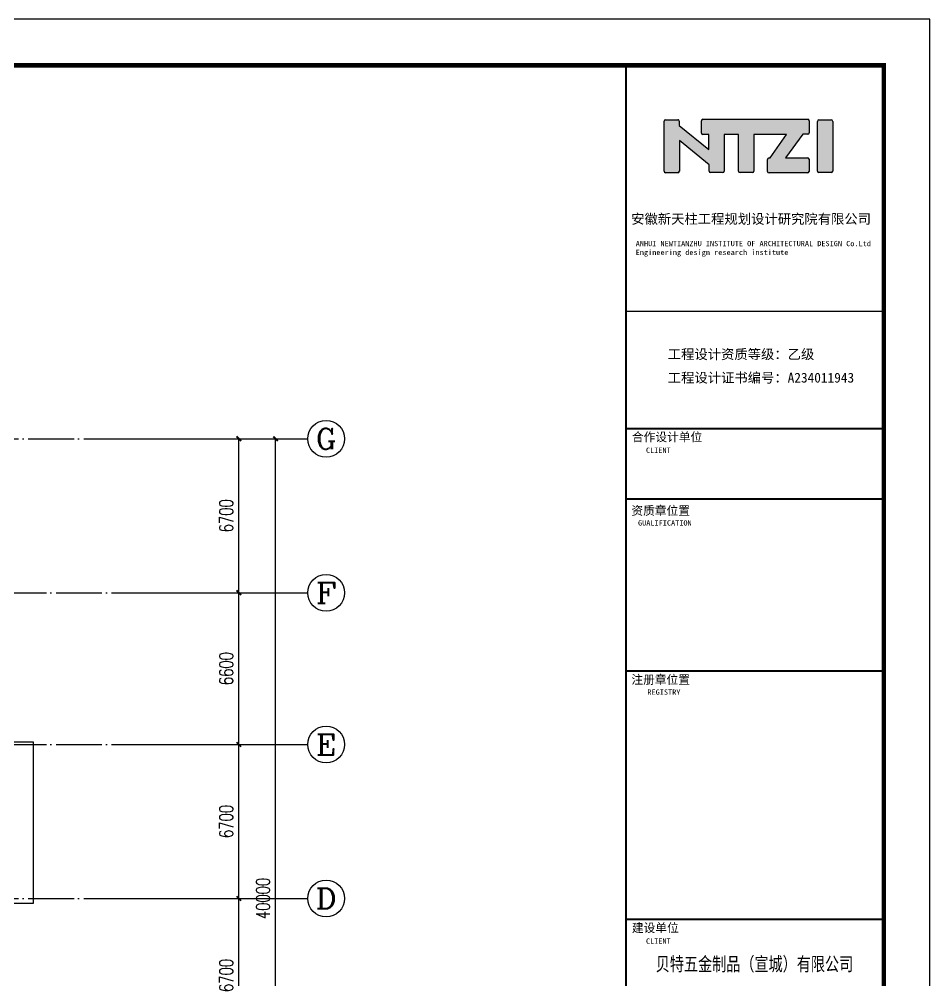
# Model space of a CAD drawing. Extents: x 36360094 to 36697644, y 75306 to 425482.
# Drawn here: x 36563466 to 36603085, y 383650 to 425482 of the extents above; entities that cross this region are included whole.
import ezdxf
from ezdxf.enums import TextEntityAlignment as Align

# ---------------------------------------------------------------- set-up
doc = ezdxf.new("R2010")
doc.units = 0
doc.header["$LTSCALE"] = 1000
doc.header["$MEASUREMENT"] = 0
doc.linetypes.add('ACAD_ISO04W100', pattern=[30.5, 24, -3, 0.5, -3])
doc.linetypes.add('DOTE', pattern=[2.42, 2, -0.2, 0.02, -0.2])
doc.layers.get('0').update_dxf_attribs({"linetype": 'CONTINUOUS'})
doc.layers.get('DEFPOINTS').update_dxf_attribs({"linetype": 'CONTINUOUS'})
for name, color, linetype in [('AXIS', 3, 'CONTINUOUS'), ('AXIS_TEXT', 7, 'CONTINUOUS'), ('DOTE', 1, 'ACAD_ISO04W100'), ('PUB_TAB', 7, 'CONTINUOUS'), ('PUB_TEXT', 7, 'CONTINUOUS'), ('PUB_TITLE', 4, 'CONTINUOUS')]:
    doc.layers.add(name, color=color, linetype=linetype)
doc.styles.add('_TCH_AXIS', font='COMPLEX', dxfattribs={"bigfont": 'GBCBIG'})
doc.styles.add('_TCH_DIM_T3', font='SIMPLEX', dxfattribs={"width": 0.705882, "bigfont": 'GBCBIG'})
doc.styles.add('COMPLEX', font='COMPLEX')
doc.styles.add('STYLE-黑体', font='simhei.ttf')
doc.styles.add('TQ', font='')
doc.styles.get('TQ').set_extended_font_data('SimSun')
doc.dimstyles.new('_TCH_ARCH&&200', dxfattribs={"dimtxt": 595, "dimasz": 200, "dimexe": 500, "dimexo": 600, "dimgap": 252.5, "dimtad": 1, "dimdec": 0, "dimzin": 0, "dimdsep": 46, "dimtxsty": '_TCH_DIM_T3', "dimblk": 'ARCHTICK', "dimcen": 0.09, "dimclrt": 7, "dimazin": 2, "dimtfac": 1, "dimtdec": 0, "dimtix": 1, "dimtmove": 2, "dimatfit": 3, "dimfxl": 0, "dimtolj": 1, "dimtzin": 0, "dimarcsym": 0})

# ---------------------------------------------------------------- blocks, each defined once
blk = doc.blocks.new('tk0')
h = blk.add_hatch(color=256)
h.paths.add_polyline_path([(32852392, -1204546), (32853685, -1205603), (32853685, -1205878, 0.414214), (32853749, -1205942), (32854275, -1205942, 0.414214), (32854339, -1205878), (32854339, -1204280), (32854967, -1204280), (32854967, -1205875, 0.414214), (32855031, -1205939), (32855571, -1205939, 0.414214), (32855635, -1205875), (32855635, -1204280), (32857060, -1204280), (32856336, -1205302), (32856292, -1205302, 0.414214), (32856228, -1205366), (32856228, -1205892, 0.414214), (32856292, -1205956), (32857972, -1205956, 0.414214), (32858036, -1205892), (32858036, -1205362, 0.414214), (32857972, -1205298), (32857012, -1205298), (32857761, -1204270), (32857974, -1204270, 0.414214), (32858038, -1204206), (32858038, -1203685, 0.414214), (32857974, -1203621), (32853417, -1203621, 0.414214), (32853353, -1203685), (32853353, -1204218, 0.414214), (32853417, -1204282), (32853679, -1204282), (32853679, -1204939), (32852388, -1203885), (32852389, -1203708, 0.41489), (32852325, -1203644), (32851789, -1203644, 0.414214), (32851725, -1203708), (32851725, -1205882, 0.414214), (32851789, -1205946), (32852328, -1205946, 0.414214), (32852392, -1205882)])
h.paths.add_polyline_path([(32858400, -1205878, 0.414214), (32858464, -1205942), (32858999, -1205942, 0.414214), (32859063, -1205878), (32859063, -1203710, 0.414214), (32858999, -1203646), (32858464, -1203646, 0.414214), (32858400, -1203710)])
for p, q in [((32851725, -1205882), (32851725, -1203708)), ((32851789, -1203644), (32852325, -1203644)), ((32852389, -1203708), (32852388, -1203885)), ((32852388, -1203885), (32853679, -1204939)), ((32853353, -1204218), (32853353, -1203685)), ((32853417, -1203621), (32857974, -1203621)), ((32858038, -1203685), (32858038, -1204206)), ((32858400, -1205878), (32858400, -1203710)), ((32858464, -1203646), (32858999, -1203646)), ((32859063, -1203710), (32859063, -1205878)), ((32853679, -1204282), (32853417, -1204282)), ((32853679, -1204939), (32853679, -1204282)), ((32854967, -1204280), (32854339, -1204280)), ((32854339, -1204280), (32854339, -1205878)), ((32854967, -1205875), (32854967, -1204280)), ((32857060, -1204280), (32855635, -1204280)), ((32855635, -1204280), (32855635, -1205875)), ((32856336, -1205302), (32857060, -1204280)), ((32857761, -1204270), (32857012, -1205298)), ((32857974, -1204270), (32857761, -1204270)), ((32853685, -1205603), (32852392, -1204546)), ((32852392, -1204546), (32852392, -1205882)), ((32853685, -1205878), (32853685, -1205603)), ((32856228, -1205892), (32856228, -1205366)), ((32856292, -1205302), (32856336, -1205302)), ((32857012, -1205298), (32857972, -1205298)), ((32858036, -1205362), (32858036, -1205892)), ((32852328, -1205946), (32851789, -1205946)), ((32854275, -1205942), (32853749, -1205942)), ((32855571, -1205939), (32855031, -1205939)), ((32857972, -1205956), (32856292, -1205956)), ((32858999, -1205942), (32858464, -1205942))]:
    blk.add_line(p, q)
for centre, start, end in [((32851789, -1203708), 90, 180), ((32852325, -1203708), 359.8676, 90), ((32853417, -1203685), 90, 180), ((32857974, -1203685), 0, 90), ((32858464, -1203710), 90, 180), ((32858999, -1203710), 0, 90), ((32853417, -1204218), 180, 270), ((32857974, -1204206), 270, 0), ((32856292, -1205366), 90, 180), ((32857972, -1205362), 0, 90), ((32851789, -1205882), 180, 270), ((32852328, -1205882), 270, 0), ((32853749, -1205878), 180, 270), ((32854275, -1205878), 270, 0), ((32855031, -1205875), 180, 270), ((32855571, -1205875), 270, 0), ((32856292, -1205892), 180, 270), ((32857972, -1205892), 270, 0), ((32858464, -1205878), 180, 270), ((32858999, -1205878), 270, 0)]:
    blk.add_arc(centre, 64, start, end)
at = {"layer": 'PUB_TEXT'}
for q in [(32859815, -1201267), (32861287, -1202326)]:
    blk.add_line((32861287, -1201267), q, dxfattribs=at)
at = {"layer": 'PUB_TITLE'}
blk.add_line((32861287, -1201267), (32850067, -1201267), dxfattribs=at)
at = {"layer": 'PUB_TITLE', "lineweight": 40}
blk.add_line((32850062, -1220138), (32861282, -1220138), dxfattribs=at)
for points, const_width in [([(32850067, -1201267), (32850067, -1281267)], 85), ([(32850067, -1211977), (32861287, -1211977)], 51), ([(32850067, -1217077), (32861287, -1217077)], 85), ([(32850067, -1220137), (32861287, -1220137)], 85), ([(32850062, -1227618), (32861282, -1227618)], 85), ([(32850067, -1238433), (32861287, -1238433)], 85)]:
    blk.add_lwpolyline(points, dxfattribs=dict(at, const_width=const_width))
at = {"layer": 'PUB_TEXT', "char_height": 425, "attachment_point": 1, "style": 'TQ'}
for s, insert in [('安徽新天柱工程规划设计研究院有限公司 ', (32850295, -1207742)), ('工程设计资质等级：乙级 ', (32851887, -1213629)), ('工程设计证书编号：A234011943 ', (32851887, -1214649))]:
    blk.add_mtext(s, dxfattribs=dict(at, insert=insert))
at = {"layer": 'PUB_TEXT', "attachment_point": 1, "style": 'TQ'}
for s, insert, char_height, width in [('ANHUI NEWTIANZHU INSTITUTE OF ARCHITECTURAL DESIGN Co.Ltd\\PEngineering design research institute', (32850492, -1208912), 229.5, 10514.71), ('合作设计单位', (32850326, -1217257), 374, 3498.52), ('CLIENT', (32850938, -1217903), 229.5, 4799.1), ('资质章位置', (32850304, -1220460), 374, 4250), ('GUALIFICATION', (32850593, -1221066), 229.5, 5361.8), ('注册章位置', (32850304, -1227811), 374, 3060), ('REGISTRY', (32851001, -1228427), 229.5, 4799.1), ('建设单位', (32850326, -1238613), 374, 2223.6), ('CLIENT', (32850938, -1239259), 229.5, 4799.1)]:
    blk.add_mtext(s, dxfattribs=dict(at, insert=insert, char_height=char_height, width=width))
blk = doc.blocks.new('_ArchTick')
at = {"color": 0, "linetype": 'ByBlock', "const_width": 0.4}
blk.add_lwpolyline([(-0.5, -0.5), (0.5, 0.5)], dxfattribs=at)
blk = doc.blocks.new('*D706')
at = {"layer": 'AXIS', "color": 0, "lineweight": -2}
for p, q in [((36568621, 387230), (36573521, 387230)), ((36573021, 380530), (36573021, 387230)), ((36568621, 380530), (36573521, 380530))]:
    blk.add_line(p, q, dxfattribs=at)
at = {"layer": 'DEFPOINTS', "color": 0}
for p in [(36568021, 387230), (36573021, 387230), (36568021, 380530)]:
    blk.add_point(p, dxfattribs=at)
at = {"layer": 'AXIS', "color": 0, "lineweight": -2, "xscale": 200, "yscale": 200, "zscale": 200}
for p, rotation in [((36573021, 387230), 90), ((36573021, 380530), 270)]:
    blk.add_blockref('_ArchTick', p, dxfattribs=dict(at, rotation=rotation))
at = {"layer": 'AXIS', "color": 7, "insert": (36572471, 383880), "char_height": 595, "attachment_point": 5, "rotation": 90, "style": '_TCH_DIM_T3'}
blk.add_mtext('\\A1;6700', dxfattribs=at)
blk = doc.blocks.new('*D707')
at = {"layer": 'AXIS', "color": 0, "lineweight": -2}
for p, q in [((36568621, 393930), (36573521, 393930)), ((36573021, 387230), (36573021, 393930)), ((36568621, 387230), (36573521, 387230))]:
    blk.add_line(p, q, dxfattribs=at)
at = {"layer": 'DEFPOINTS', "color": 0}
for p in [(36568021, 393930), (36573021, 393930), (36568021, 387230)]:
    blk.add_point(p, dxfattribs=at)
at = {"layer": 'AXIS', "color": 0, "lineweight": -2, "xscale": 200, "yscale": 200, "zscale": 200}
for p, rotation in [((36573021, 393930), 90), ((36573021, 387230), 270)]:
    blk.add_blockref('_ArchTick', p, dxfattribs=dict(at, rotation=rotation))
at = {"layer": 'AXIS', "color": 7, "insert": (36572471, 390580), "char_height": 595, "attachment_point": 5, "rotation": 90, "style": '_TCH_DIM_T3'}
blk.add_mtext('\\A1;6700', dxfattribs=at)
blk = doc.blocks.new('*D708')
at = {"layer": 'AXIS', "color": 0, "lineweight": -2}
for p, q in [((36568621, 400530), (36573521, 400530)), ((36573021, 393930), (36573021, 400530)), ((36568621, 393930), (36573521, 393930))]:
    blk.add_line(p, q, dxfattribs=at)
at = {"layer": 'DEFPOINTS', "color": 0}
for p in [(36568021, 400530), (36573021, 400530), (36568021, 393930)]:
    blk.add_point(p, dxfattribs=at)
at = {"layer": 'AXIS', "color": 0, "lineweight": -2, "xscale": 200, "yscale": 200, "zscale": 200}
for p, rotation in [((36573021, 400530), 90), ((36573021, 393930), 270)]:
    blk.add_blockref('_ArchTick', p, dxfattribs=dict(at, rotation=rotation))
at = {"layer": 'AXIS', "color": 7, "insert": (36572471, 397230), "char_height": 595, "attachment_point": 5, "rotation": 90, "style": '_TCH_DIM_T3'}
blk.add_mtext('\\A1;6600', dxfattribs=at)
blk = doc.blocks.new('*D709')
at = {"layer": 'AXIS', "color": 0, "lineweight": -2}
for p, q in [((36568621, 407230), (36573521, 407230)), ((36573021, 400530), (36573021, 407230)), ((36568621, 400530), (36573521, 400530))]:
    blk.add_line(p, q, dxfattribs=at)
at = {"layer": 'DEFPOINTS', "color": 0}
for p in [(36568021, 407230), (36573021, 407230), (36568021, 400530)]:
    blk.add_point(p, dxfattribs=at)
at = {"layer": 'AXIS', "color": 0, "lineweight": -2, "xscale": 200, "yscale": 200, "zscale": 200}
for p, rotation in [((36573021, 407230), 90), ((36573021, 400530), 270)]:
    blk.add_blockref('_ArchTick', p, dxfattribs=dict(at, rotation=rotation))
at = {"layer": 'AXIS', "color": 7, "insert": (36572471, 403880), "char_height": 595, "attachment_point": 5, "rotation": 90, "style": '_TCH_DIM_T3'}
blk.add_mtext('\\A1;6700', dxfattribs=at)
blk = doc.blocks.new('*D710')
at = {"layer": 'AXIS', "color": 0, "lineweight": -2}
for p, q in [((36568621, 407230), (36575121, 407230)), ((36574621, 367230), (36574621, 407230)), ((36568621, 367230), (36575121, 367230))]:
    blk.add_line(p, q, dxfattribs=at)
at = {"layer": 'DEFPOINTS', "color": 0}
for p in [(36568021, 407230), (36574621, 407230), (36568021, 367230)]:
    blk.add_point(p, dxfattribs=at)
at = {"layer": 'AXIS', "color": 0, "lineweight": -2, "xscale": 200, "yscale": 200, "zscale": 200}
for p, rotation in [((36574621, 407230), 90), ((36574621, 367230), 270)]:
    blk.add_blockref('_ArchTick', p, dxfattribs=dict(at, rotation=rotation))
at = {"layer": 'AXIS', "color": 7, "insert": (36574071, 387230), "char_height": 595, "attachment_point": 5, "rotation": 90, "style": '_TCH_DIM_T3'}
blk.add_mtext('\\A1;40000', dxfattribs=at)
blk = doc.blocks.new('_AXISO')
blk.add_circle((0, 0), 0.5)
at = {"layer": 'AXIS_TEXT', "style": 'COMPLEX', "width": 1.041667}
blk.add_attdef('A', text='', height=0.56, dxfattribs=at).set_placement((-0.25, -0.28), (0.25, -0.28), align=Align.FIT)

msp = doc.modelspace()

# ---------------------------------------------------------------- linework, layer by layer
msp.add_lwpolyline([(36564087.8, 387029.7), (36564087.8, 394029.7), (36562647.8, 394029.7), (36562647.8, 387029.7)], close=True)
at = {"layer": 'AXIS'}
for p, q in [((36568020.8, 407229.7), (36576020.8, 407229.7)), ((36568020.8, 400529.7), (36576020.8, 400529.7)), ((36568020.8, 393929.7), (36576020.8, 393929.7)), ((36568020.8, 387229.7), (36576020.8, 387229.7))]:
    msp.add_line(p, q, dxfattribs=at)
at = {"layer": 'DOTE', "linetype": 'DOTE'}
for p, q in [((36510611.4, 407229.7), (36568020.8, 407229.7)), ((36562647.8, 400529.7), (36568020.8, 400529.7)), ((36562647.8, 393929.7), (36568020.8, 393929.7)), ((36510611.4, 387229.7), (36568020.8, 387229.7))]:
    msp.add_line(p, q, dxfattribs=at)
at = {"layer": 'PUB_TITLE'}
msp.add_lwpolyline([(36484285.2, 341482.4), (36603085.2, 341482.4), (36603085.2, 425482.4), (36484285.2, 425482.4)], close=True, dxfattribs=at)
at = {"layer": 'PUB_TITLE', "const_width": 200}
msp.add_lwpolyline([(36489285.2, 343482.4), (36601085.2, 343482.4), (36601085.2, 423482.4), (36489285.2, 423482.4)], close=True, dxfattribs=at)

# ---------------------------------------------------------------- block references
msp.add_blockref('tk0', (3739798.4, 1624749.8))
at = {"layer": 'AXIS'}
ref = msp.add_blockref('_AXISO', (36576820.8, 407229.7), dxfattribs=dict(at, xscale=1600, yscale=1600, zscale=1600))
ref.add_attrib('A', 'G', dxfattribs={"layer": 'AXIS_TEXT', "height": 905.1, "style": '_TCH_AXIS', "width": 1.166667}).set_placement((36576368.3, 406777.1), (36577273.4, 406777.1), align=Align.FIT)
ref = msp.add_blockref('_AXISO', (36576820.8, 400529.7), dxfattribs=dict(at, xscale=1600, yscale=1600, zscale=1600))
ref.add_attrib('A', 'F', dxfattribs={"layer": 'AXIS_TEXT', "height": 905.1, "style": '_TCH_AXIS', "width": 1.3125}).set_placement((36576368.3, 400077.1), (36577273.4, 400077.1), align=Align.FIT)
ref = msp.add_blockref('_AXISO', (36576820.8, 393929.7), dxfattribs=dict(at, xscale=1600, yscale=1600, zscale=1600))
ref.add_attrib('A', 'E', dxfattribs={"layer": 'AXIS_TEXT', "height": 905.1, "style": '_TCH_AXIS', "width": 1.3125}).set_placement((36576368.3, 393477.1), (36577273.4, 393477.1), align=Align.FIT)
ref = msp.add_blockref('_AXISO', (36576820.8, 387229.7), dxfattribs=dict(at, xscale=1600, yscale=1600, zscale=1600))
ref.add_attrib('A', 'D', dxfattribs={"layer": 'AXIS_TEXT', "height": 905.1, "style": '_TCH_AXIS', "width": 1.235294}).set_placement((36576368.3, 386777.1), (36577273.4, 386777.1), align=Align.FIT)

# ---------------------------------------------------------------- texts
at = {"layer": 'PUB_TAB', "lineweight": -3, "style": 'STYLE-黑体', "width": 0.75}
msp.add_text('贝特五金制品（宣城）有限公司', height=600, dxfattribs=at).set_placement((36595457.1, 384079.4), align=Align.CENTER)

# ---------------------------------------------------------------- dimensions: what is measured, and where the dimension line sits
at = {"layer": 'AXIS'}
for p1, p2, distance, picture, middle in [((36568020.8, 400529.7), (36568020.8, 407229.7), -5000, '*D709', (36572470.8, 403879.7)), ((36568020.8, 367229.7), (36568020.8, 407229.7), -6600, '*D710', (36574070.8, 387229.7)), ((36568020.8, 393929.7), (36568020.8, 400529.7), -5000, '*D708', (36572470.8, 397229.7)), ((36568020.8, 387229.7), (36568020.8, 393929.7), -5000, '*D707', (36572470.8, 390579.7)), ((36568020.8, 380529.7), (36568020.8, 387229.7), -5000, '*D706', (36572470.8, 383879.7))]:
    dim = msp.add_aligned_dim(p1=p1, p2=p2, distance=distance, dimstyle='_TCH_ARCH&&200', dxfattribs=at)
    dim.commit()
    dim.dimension.update_dxf_attribs({"geometry": picture, "text_midpoint": middle})

doc.saveas('drawing.dxf')
